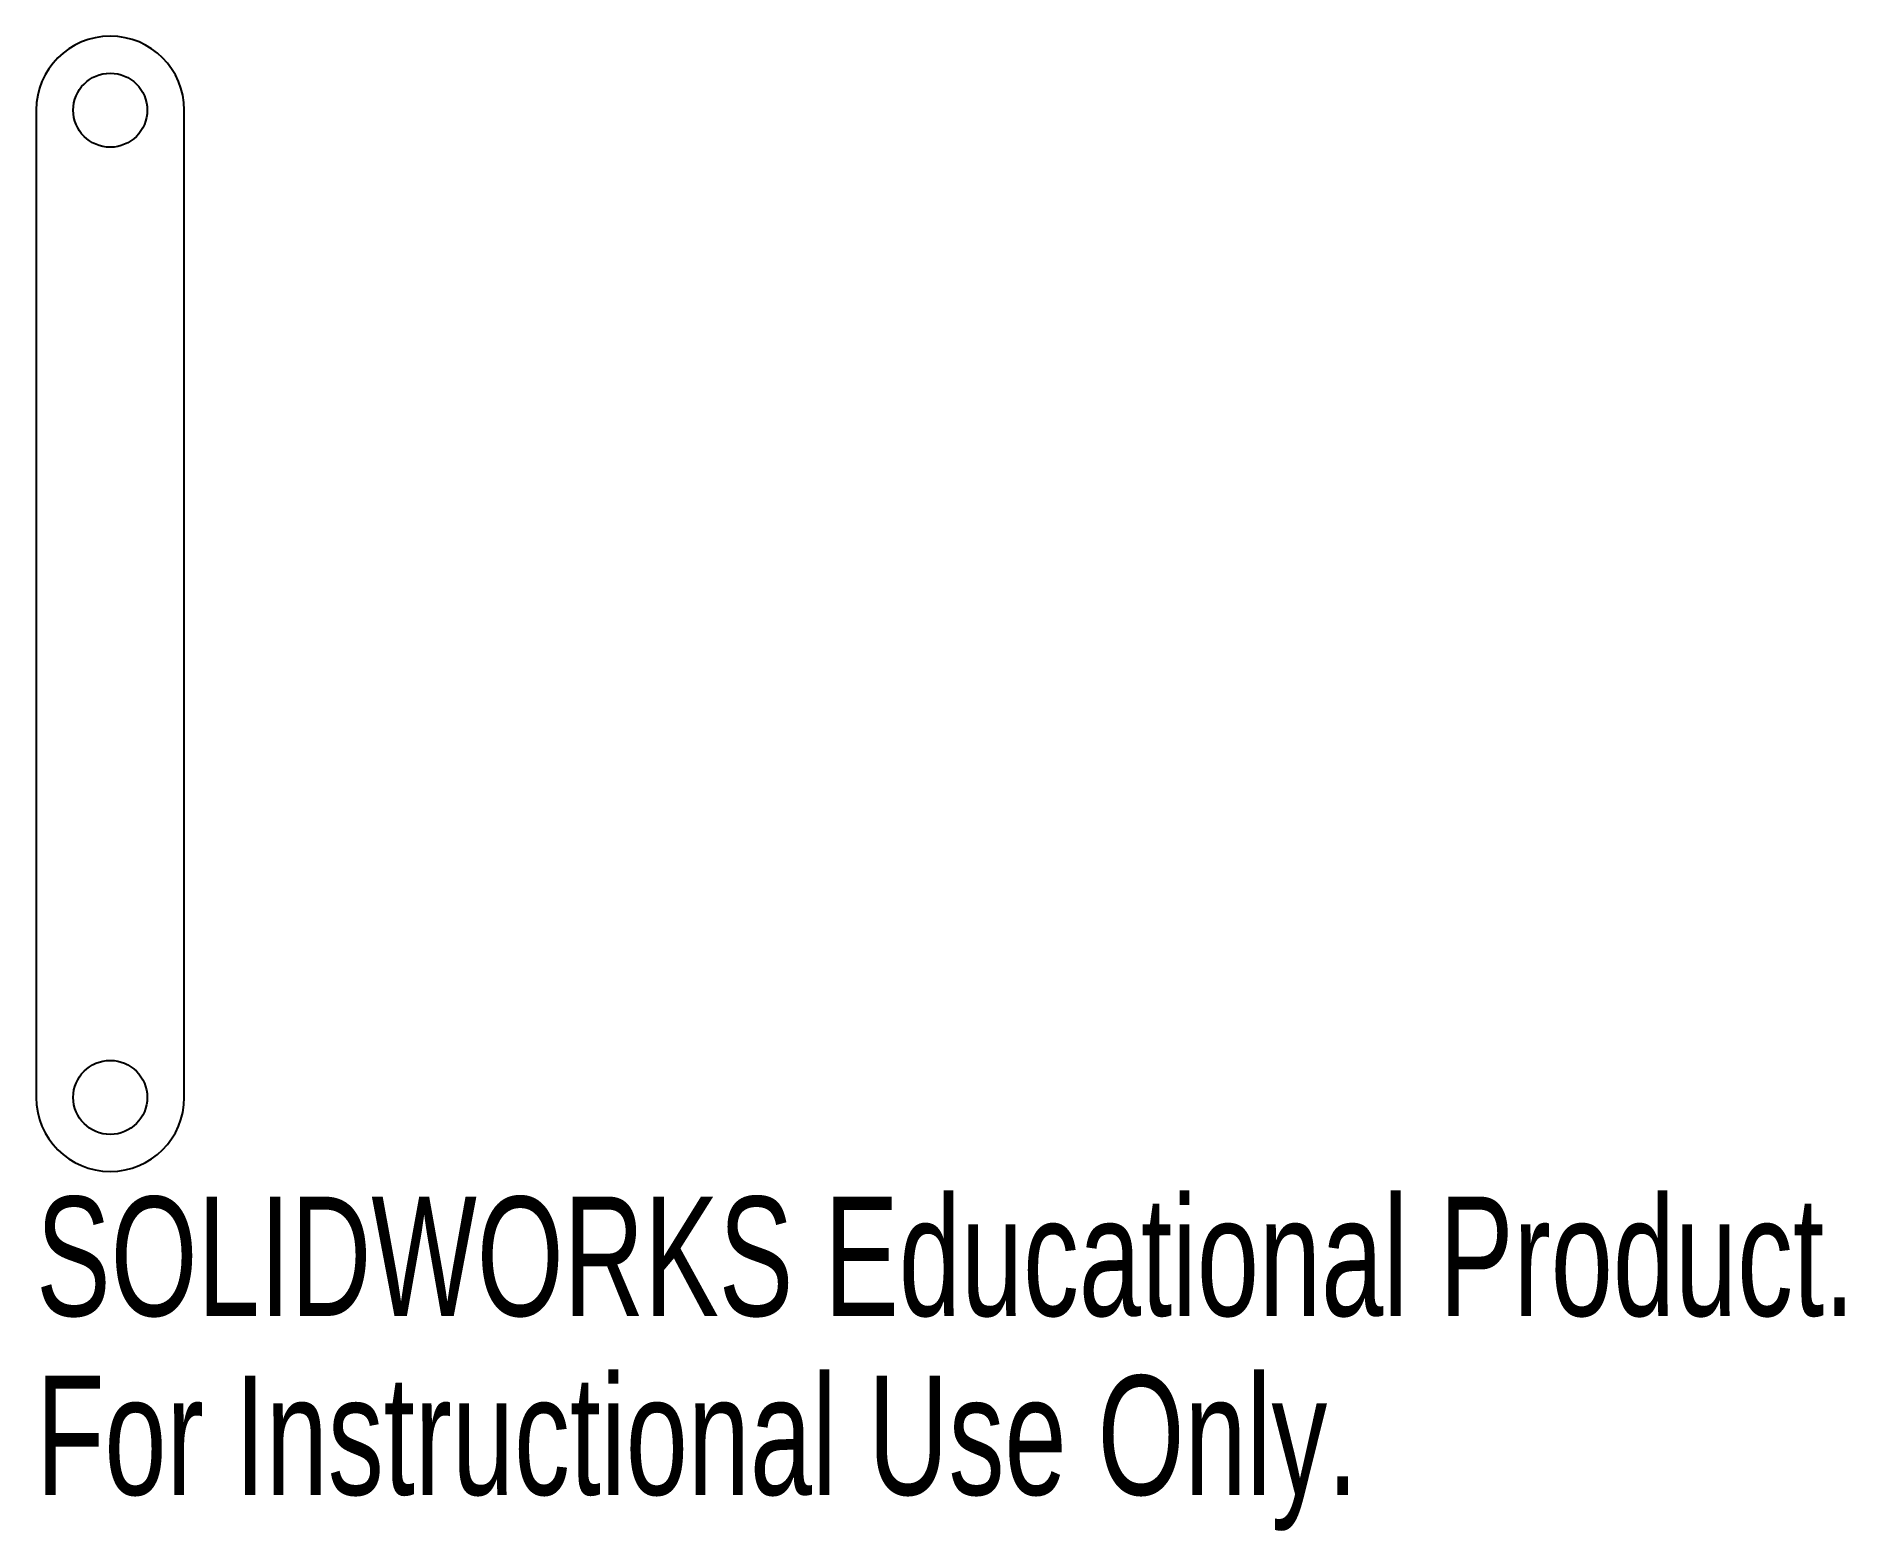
# Model space of a CAD drawing. Header units: millimetres. Extents: x -3 to 70.3, y -57.6 to 3.
import ezdxf

# ---------------------------------------------------------------- set-up
doc = ezdxf.new("R2010")
doc.units = ezdxf.units.MM
doc.styles.add('SLDTEXTSTYLE0', font='TXT', dxfattribs={"width": 0.7})

msp = doc.modelspace()

# ---------------------------------------------------------------- linework, layer by layer
at = {"color": 7, "linetype": 'Continuous', "lineweight": 25}
for p, q in [((-3, 0), (-3, -40)), ((3, -40), (3, 0))]:
    msp.add_line(p, q, dxfattribs=at)
for centre in [(0, 0), (0, -40)]:
    msp.add_circle(centre, 1.5, dxfattribs=at)
for centre, start, end in [((0, 0), 0, 180), ((0, -40), 180, 0)]:
    msp.add_arc(centre, 3, start, end, dxfattribs=at)

# ---------------------------------------------------------------- texts
at = {"color": 7, "linetype": 'Continuous', "char_height": 4.83362, "attachment_point": 1, "style": 'SLDTEXTSTYLE0'}
for s, insert in [('SOLIDWORKS Educational Product.', (-3, -44.02)), ('For Instructional Use Only.', (-3, -51.27))]:
    msp.add_mtext(s, dxfattribs=dict(at, insert=insert))

doc.saveas('drawing.dxf')
